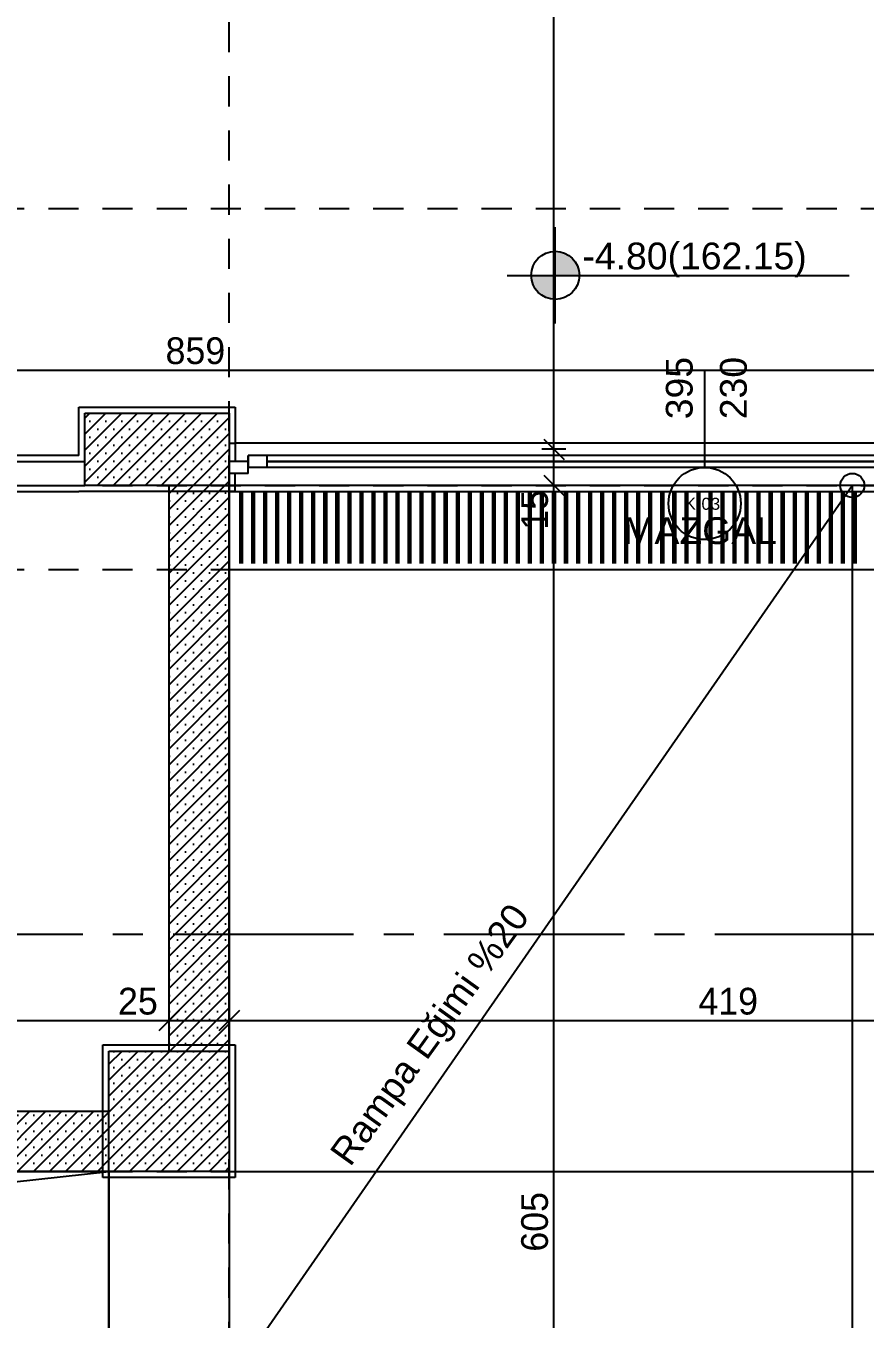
# Model space of a CAD drawing. Header units: metres. Extents: x -220 to 294, y -29 to 18.
# Drawn here: x -127.38 to -123.89, y -0.81 to 4.56 of the extents above; entities that cross this region are included whole.
import ezdxf

# ---------------------------------------------------------------- set-up
doc = ezdxf.new("R2010")
doc.units = ezdxf.units.M
doc.header["$MEASUREMENT"] = 0
doc.linetypes.add('CENTER2', pattern=[1.125, 0.75, -0.125, 0.125, -0.125])
doc.linetypes.add('HIDDEN2', pattern=[0.1875, 0.125, -0.0625])
for name, color, linetype in [('Aks', 7, 'Continuous'), ('Cizgi', 7, 'Continuous'), ('Duvar', 7, 'Continuous'), ('Kapi_Pencere', 7, 'Continuous'), ('Kolon', 7, 'Continuous'), ('Kot', 7, 'Continuous'), ('Merdiven', 7, 'Continuous'), ('Olculendirme', 7, 'Continuous'), ('Panel', 7, 'Continuous'), ('Rota', 7, 'Continuous'), ('Standart', 7, 'Continuous'), ('Tarama', 7, 'Continuous')]:
    doc.layers.add(name, color=color, linetype=linetype)
doc.styles.add('arial_1_18', font='arial.ttf', dxfattribs={"height": 0.2})
doc.styles.add('comic sans ms_1_18', font='comic.ttf', dxfattribs={"height": 0.2})

msp = doc.modelspace()

# ---------------------------------------------------------------- hatches: boundary and pattern name
at = {"layer": 'Kolon', "linetype": 'Continuous', "lineweight": -3}
h = msp.add_hatch(dxfattribs=at)
h.set_pattern_fill('SACNCR', color=47, scale=0.5, style=0)
h.paths.add_polyline_path([(-127.1342, 2.65), (-127.1342, 2.95), (-126.5342, 2.95), (-126.5342, 2.65)])
h = msp.add_hatch(dxfattribs=at)
h.set_pattern_fill('SACNCR', color=47, scale=0.5, style=0)
h.paths.add_polyline_path([(-126.5342, -0.2), (-127.0342, -0.2), (-127.0342, 0.3), (-126.5342, 0.3)])
at = {"layer": 'Kot', "linetype": 'Continuous', "lineweight": -3}
for points in [[(-125.0797, 3.5229), (-125.0804, 3.5341), (-125.0822, 3.5452), (-125.0853, 3.5559), (-125.0896, 3.5663), (-125.095, 3.5761), (-125.1015, 3.5853), (-125.109, 3.5936), (-125.1174, 3.6011), (-125.1265, 3.6076), (-125.1363, 3.613), (-125.1467, 3.6173), (-125.1575, 3.6204), (-125.1685, 3.6223), (-125.1797, 3.6229), (-125.1797, 3.5229)], [(-125.2797, 3.5229), (-125.2791, 3.5117), (-125.2772, 3.5007), (-125.2741, 3.4899), (-125.2698, 3.4795), (-125.2644, 3.4697), (-125.2579, 3.4606), (-125.2504, 3.4522), (-125.2421, 3.4447), (-125.2329, 3.4382), (-125.2231, 3.4328), (-125.2127, 3.4285), (-125.202, 3.4254), (-125.1909, 3.4235), (-125.1797, 3.4229), (-125.1797, 3.5229)]]:
    msp.add_hatch(color=216, dxfattribs=at).paths.add_polyline_path(points)
at = {"layer": 'Panel', "linetype": 'Continuous', "lineweight": -3}
h = msp.add_hatch(dxfattribs=at)
h.set_pattern_fill('SACNCR', color=59, scale=0.5, style=0)
h.paths.add_polyline_path([(-126.5342, 0.3), (-126.7842, 0.3), (-126.7842, 2.65), (-126.5342, 2.65)])
h = msp.add_hatch(dxfattribs=at)
h.set_pattern_fill('SACNCR', color=59, scale=0.5, style=0)
h.paths.add_polyline_path([(-127.0342, -0.2), (-130.933, -0.2), (-130.933, 0.05), (-127.0342, 0.05)])

# ---------------------------------------------------------------- linework, layer by layer
at = {"layer": 'Aks', "color": 248, "linetype": 'HIDDEN2', "lineweight": -3}
for points in [[(-126.5342, -3.65), (-126.5342, 8.5)], [(-144.6105, 3.8), (-122.0698, 3.8)], [(-144.6105, 2.65), (-122.0739, 2.65)], [(-144.6105, 2.3), (-122.0752, 2.3)], [(-144.6105, -0.2), (-122.0842, -0.2)]]:
    msp.add_lwpolyline(points, dxfattribs=at)
at = {"layer": 'Cizgi', "color": 1, "linetype": 'Continuous', "lineweight": -3}
for points in [[(-127.0342, -1.8), (-123.9457, 2.65)], [(-141.6342, -1.8), (-127.0342, -0.2)]]:
    msp.add_lwpolyline(points, dxfattribs=at)
at = {"layer": 'Duvar', "color": 187, "linetype": 'Continuous', "lineweight": -3}
for points in [[(-126.5342, 2.825), (-126.5092, 2.825)], [(-126.5092, 2.825), (-126.5092, 2.75)], [(-122.6217, 2.825), (-126.5091, 2.825)], [(-127.1593, 2.775), (-130.033, 2.775)], [(-126.5092, 2.625), (-126.5092, 2.7)], [(-130.033, 2.625), (-127.1593, 2.625)], [(-126.5342, 2.625), (-126.5092, 2.625)], [(-126.5091, 2.625), (-122.6217, 2.625)]]:
    msp.add_lwpolyline(points, dxfattribs=at)
at = {"layer": 'Duvar', "color": 166, "linetype": 'Continuous', "lineweight": -3}
for points in [[(-126.5342, 2.8), (-126.5342, 2.65)], [(-130.033, 2.75), (-127.1342, 2.75)], [(-130.033, 2.65), (-127.1342, 2.65)]]:
    msp.add_lwpolyline(points, dxfattribs=at)
at = {"layer": 'Kapi_Pencere', "color": 98, "linetype": 'Continuous', "lineweight": -3}
for points in [[(-124.5592, 3.125), (-124.5592, 2.725)], [(-126.4552, 2.75), (-126.5342, 2.75)], [(-126.5342, 2.7), (-126.5342, 2.75)], [(-126.3762, 2.775), (-126.4552, 2.775)], [(-126.4552, 2.75), (-126.4552, 2.775)], [(-126.4552, 2.775), (-126.4552, 2.725)], [(-126.4552, 2.7), (-126.4552, 2.75)], [(-126.3762, 2.7613), (-126.3762, 2.775)], [(-122.7422, 2.775), (-126.3762, 2.775)], [(-126.3762, 2.725), (-126.3762, 2.775)], [(-126.3762, 2.7505), (-122.7422, 2.7505)], [(-126.3762, 2.7493), (-122.7422, 2.7493)], [(-126.4552, 2.7), (-126.5342, 2.7)], [(-126.3762, 2.725), (-126.4552, 2.725)], [(-126.4552, 2.7), (-126.4552, 2.725)], [(-122.7422, 2.725), (-126.3762, 2.725)]]:
    msp.add_lwpolyline(points, dxfattribs=at)
msp.add_circle((-124.5592, 2.575), 0.15, dxfattribs=at)
at = {"layer": 'Kolon', "color": 187, "linetype": 'Continuous', "lineweight": -3}
for points in [[(-127.1593, 2.775), (-127.1593, 2.9751)], [(-127.1593, 2.9751), (-126.5091, 2.9751)], [(-126.5091, 2.9751), (-126.5091, 2.825)], [(-127.1593, 2.6249), (-127.1593, 2.625)], [(-126.5091, 2.6249), (-127.1593, 2.6249)], [(-126.5091, 2.625), (-126.5091, 2.6249)], [(-127.0593, -0.2251), (-127.0593, 0.3251)], [(-127.0593, 0.3251), (-126.5091, 0.3251)], [(-126.5091, 0.3251), (-126.5091, -0.2251)], [(-126.5091, -0.2251), (-127.0593, -0.2251)]]:
    msp.add_lwpolyline(points, dxfattribs=at)
at = {"layer": 'Kolon', "color": 177, "linetype": 'Continuous', "lineweight": -3}
for points in [[(-127.1342, 2.65), (-127.1342, 2.95)], [(-127.1342, 2.95), (-126.5342, 2.95)], [(-126.5342, 2.95), (-126.5342, 2.65)], [(-126.5342, 2.65), (-127.1342, 2.65)], [(-127.0342, -0.2), (-127.0342, 0.3)], [(-127.0342, 0.3), (-126.5342, 0.3)], [(-126.5342, 0.3), (-126.5342, -0.2)], [(-126.5342, -0.2), (-127.0342, -0.2)]]:
    msp.add_lwpolyline(points, dxfattribs=at)
at = {"layer": 'Kot', "color": 216, "linetype": 'Continuous', "lineweight": -3}
for points in [[(-125.1797, 3.3229), (-125.1797, 3.7229)], [(-125.3797, 3.5229), (-124.9797, 3.5229)], [(-124.9797, 3.5229), (-123.9589, 3.5229)]]:
    msp.add_lwpolyline(points, dxfattribs=at)
msp.add_circle((-125.1797, 3.5229), 0.1, dxfattribs=at)
at = {"layer": 'Merdiven', "color": 59, "linetype": 'Continuous', "lineweight": -3}
for points in [[(-122.3457, 2.65), (-126.5342, 2.65)], [(-126.5342, 2.65), (-126.5342, -0.2)], [(-127.0342, -0.2), (-141.6342, -0.2)], [(-127.0342, -3.4), (-127.0342, -0.2)], [(-126.5342, -0.2), (-127.0342, -0.2)], [(-127.0342, -0.2), (-127.0342, -3.4)], [(-126.5342, -0.2), (-122.3457, -0.2)], [(-126.5342, -0.2), (-122.3457, -0.2)], [(-126.5342, -0.2), (-126.5342, -3.4)], [(-126.5342, -0.2), (-126.5342, -3.4)]]:
    msp.add_lwpolyline(points, dxfattribs=at)
at = {"layer": 'Merdiven', "color": 38, "linetype": 'Continuous', "lineweight": -3}
for points in [[(-123.9457, 2.65), (-123.9457, -0.2)], [(-123.9457, -0.2), (-123.9457, -1.8)]]:
    msp.add_lwpolyline(points, dxfattribs=at)
msp.add_circle((-123.9457, 2.65), 0.05, dxfattribs=at)
at = {"layer": 'Olculendirme', "color": 47, "linetype": 'Continuous', "lineweight": -3}
for points in [[(-125.1852, -3.73), (-125.1852, 8.58)], [(-140.763, 3.1293), (-122.0166, 3.1293)], [(-125.1352, 2.8), (-125.2352, 2.8)], [(-125.1352, 2.65), (-125.2352, 2.65)], [(-126.7842, 0.3766), (-126.7842, 0.4766)], [(-126.5342, 0.3766), (-126.5342, 0.4766)], [(-140.763, 0.4266), (-122.0166, 0.4266)]]:
    msp.add_lwpolyline(points, dxfattribs=at)
at = {"layer": 'Olculendirme', "color": 59, "linetype": 'Continuous', "lineweight": -3}
for points in [[(-125.2276, 2.8424), (-125.1427, 2.7576)], [(-125.2276, 2.6924), (-125.1427, 2.6076)], [(-126.7418, 0.469), (-126.8266, 0.3842)], [(-126.4918, 0.469), (-126.5766, 0.3842)]]:
    msp.add_lwpolyline(points, dxfattribs=at)
at = {"layer": 'Panel', "color": 177, "linetype": 'Continuous', "lineweight": -3}
for points in [[(-126.7842, 0.3), (-126.7842, 2.65)], [(-126.5342, 0.3), (-126.5342, 2.65)], [(-130.933, 0.05), (-127.0342, 0.05)], [(-130.933, -0.2), (-127.0342, -0.2)]]:
    msp.add_lwpolyline(points, dxfattribs=at)
at = {"layer": 'Rota', "color": 166, "linetype": 'Continuous', "lineweight": -3}
for points in [[(-122.3466, 2.65), (-126.5342, 2.65)], [(-126.5342, 2.65), (-126.5342, 2.3)], [(-126.5342, 2.3), (-122.3466, 2.3)]]:
    msp.add_lwpolyline(points, dxfattribs=at)
at = {"layer": 'Standart', "color": 250, "linetype": 'CENTER2', "lineweight": -3}
msp.add_lwpolyline([(-141.3924, 0.7855), (-121.483, 0.7855)], dxfattribs=at)
at = {"layer": 'Tarama', "color": 13, "linetype": 'Continuous', "lineweight": -3}
for points in [[(-126.4893, 2.575), (-126.4893, 2.625)], [(-126.4842, 2.575), (-126.4842, 2.625)], [(-126.4793, 2.575), (-126.4793, 2.625)], [(-126.4392, 2.575), (-126.4392, 2.625)], [(-126.4342, 2.575), (-126.4342, 2.625)], [(-126.4293, 2.575), (-126.4293, 2.625)], [(-126.3892, 2.575), (-126.3892, 2.625)], [(-126.3843, 2.575), (-126.3843, 2.625)], [(-126.3792, 2.575), (-126.3792, 2.625)], [(-126.3392, 2.575), (-126.3392, 2.625)], [(-126.3343, 2.575), (-126.3343, 2.625)], [(-126.3292, 2.575), (-126.3292, 2.625)], [(-126.2893, 2.575), (-126.2893, 2.625)], [(-126.2842, 2.575), (-126.2842, 2.625)], [(-126.2792, 2.575), (-126.2792, 2.625)], [(-126.2393, 2.575), (-126.2393, 2.625)], [(-126.2342, 2.575), (-126.2342, 2.625)], [(-126.2293, 2.575), (-126.2293, 2.625)], [(-126.1892, 2.575), (-126.1892, 2.625)], [(-126.1842, 2.575), (-126.1842, 2.625)], [(-126.1793, 2.575), (-126.1793, 2.625)], [(-126.1392, 2.575), (-126.1392, 2.625)], [(-126.1343, 2.575), (-126.1343, 2.625)], [(-126.1292, 2.575), (-126.1292, 2.625)], [(-126.0892, 2.575), (-126.0892, 2.625)], [(-126.0843, 2.575), (-126.0843, 2.625)], [(-126.0793, 2.575), (-126.0793, 2.625)], [(-126.0393, 2.575), (-126.0393, 2.625)], [(-126.0342, 2.575), (-126.0342, 2.625)], [(-126.0293, 2.575), (-126.0293, 2.625)], [(-125.9893, 2.575), (-125.9893, 2.625)], [(-125.9843, 2.575), (-125.9843, 2.625)], [(-125.9793, 2.575), (-125.9793, 2.625)], [(-125.9393, 2.575), (-125.9393, 2.625)], [(-125.9342, 2.575), (-125.9342, 2.625)], [(-125.9293, 2.575), (-125.9293, 2.625)], [(-125.8893, 2.575), (-125.8893, 2.625)], [(-125.8843, 2.575), (-125.8843, 2.625)], [(-125.8792, 2.575), (-125.8792, 2.625)], [(-125.8392, 2.575), (-125.8392, 2.625)], [(-125.8343, 2.575), (-125.8343, 2.625)], [(-125.8293, 2.575), (-125.8293, 2.625)], [(-125.7893, 2.575), (-125.7893, 2.625)], [(-125.7842, 2.575), (-125.7842, 2.625)], [(-125.7793, 2.575), (-125.7793, 2.625)], [(-125.7393, 2.575), (-125.7393, 2.625)], [(-125.7343, 2.575), (-125.7343, 2.625)], [(-125.7293, 2.575), (-125.7293, 2.625)], [(-125.6893, 2.575), (-125.6893, 2.625)], [(-125.6842, 2.575), (-125.6842, 2.625)], [(-125.6793, 2.575), (-125.6793, 2.625)], [(-125.6393, 2.575), (-125.6393, 2.625)], [(-125.6343, 2.575), (-125.6343, 2.625)], [(-125.6292, 2.575), (-125.6292, 2.625)], [(-125.5892, 2.575), (-125.5892, 2.625)], [(-125.5843, 2.575), (-125.5843, 2.625)], [(-125.5793, 2.575), (-125.5793, 2.625)], [(-125.5393, 2.575), (-125.5393, 2.625)], [(-125.5342, 2.575), (-125.5342, 2.625)], [(-125.5293, 2.575), (-125.5293, 2.625)], [(-125.4893, 2.575), (-125.4893, 2.625)], [(-125.4843, 2.575), (-125.4843, 2.625)], [(-125.4793, 2.575), (-125.4793, 2.625)], [(-125.4393, 2.575), (-125.4393, 2.625)], [(-125.4342, 2.575), (-125.4342, 2.625)], [(-125.4293, 2.575), (-125.4293, 2.625)], [(-125.3893, 2.575), (-125.3893, 2.625)], [(-125.3843, 2.575), (-125.3843, 2.625)], [(-125.3792, 2.575), (-125.3792, 2.625)], [(-125.3392, 2.575), (-125.3392, 2.625)], [(-125.3343, 2.575), (-125.3343, 2.625)], [(-125.3293, 2.575), (-125.3293, 2.625)], [(-125.2893, 2.575), (-125.2893, 2.625)], [(-125.2842, 2.575), (-125.2842, 2.625)], [(-125.2793, 2.575), (-125.2793, 2.625)], [(-125.2393, 2.575), (-125.2393, 2.625)], [(-125.2343, 2.575), (-125.2343, 2.625)], [(-125.2293, 2.575), (-125.2293, 2.625)], [(-125.1893, 2.575), (-125.1893, 2.625)], [(-125.1842, 2.575), (-125.1842, 2.625)], [(-125.1793, 2.575), (-125.1793, 2.625)], [(-125.1393, 2.575), (-125.1393, 2.625)], [(-125.1343, 2.575), (-125.1343, 2.625)], [(-125.1292, 2.575), (-125.1292, 2.625)], [(-125.0892, 2.575), (-125.0892, 2.625)], [(-125.0843, 2.575), (-125.0843, 2.625)], [(-125.0793, 2.575), (-125.0793, 2.625)], [(-125.0393, 2.575), (-125.0393, 2.625)], [(-125.0342, 2.575), (-125.0342, 2.625)], [(-125.0293, 2.575), (-125.0293, 2.625)], [(-124.9893, 2.575), (-124.9893, 2.625)], [(-124.9843, 2.575), (-124.9843, 2.625)], [(-124.9793, 2.575), (-124.9793, 2.625)], [(-124.9393, 2.575), (-124.9393, 2.625)], [(-124.9342, 2.575), (-124.9342, 2.625)], [(-124.9293, 2.575), (-124.9293, 2.625)], [(-124.8893, 2.575), (-124.8893, 2.625)], [(-124.8843, 2.575), (-124.8843, 2.625)], [(-124.8792, 2.575), (-124.8792, 2.625)], [(-124.8392, 2.575), (-124.8392, 2.625)], [(-124.8343, 2.575), (-124.8343, 2.625)], [(-124.8293, 2.575), (-124.8293, 2.625)], [(-124.7893, 2.575), (-124.7893, 2.625)], [(-124.7842, 2.575), (-124.7842, 2.625)], [(-124.7793, 2.575), (-124.7793, 2.625)], [(-124.7393, 2.575), (-124.7393, 2.625)], [(-124.7343, 2.575), (-124.7343, 2.625)], [(-124.7293, 2.575), (-124.7293, 2.625)], [(-124.6893, 2.575), (-124.6893, 2.625)], [(-124.6842, 2.575), (-124.6842, 2.625)], [(-124.6793, 2.575), (-124.6793, 2.625)], [(-124.6393, 2.575), (-124.6393, 2.625)], [(-124.6343, 2.575), (-124.6343, 2.625)], [(-124.6292, 2.575), (-124.6292, 2.625)], [(-124.5892, 2.575), (-124.5892, 2.625)], [(-124.5843, 2.575), (-124.5843, 2.625)], [(-124.5793, 2.575), (-124.5793, 2.625)], [(-124.5393, 2.575), (-124.5393, 2.625)], [(-124.5342, 2.575), (-124.5342, 2.625)], [(-124.5293, 2.575), (-124.5293, 2.625)], [(-124.4893, 2.575), (-124.4893, 2.625)], [(-124.4843, 2.575), (-124.4843, 2.625)], [(-124.4793, 2.575), (-124.4793, 2.625)], [(-124.4393, 2.575), (-124.4393, 2.625)], [(-124.4342, 2.575), (-124.4342, 2.625)], [(-124.4293, 2.575), (-124.4293, 2.625)], [(-124.3893, 2.575), (-124.3893, 2.625)], [(-124.3843, 2.575), (-124.3843, 2.625)], [(-124.3792, 2.575), (-124.3792, 2.625)], [(-124.3392, 2.575), (-124.3392, 2.625)], [(-124.3343, 2.575), (-124.3343, 2.625)], [(-124.3293, 2.575), (-124.3293, 2.625)], [(-124.2893, 2.575), (-124.2893, 2.625)], [(-124.2842, 2.575), (-124.2842, 2.625)], [(-124.2793, 2.575), (-124.2793, 2.625)], [(-124.2393, 2.575), (-124.2393, 2.625)], [(-124.2343, 2.575), (-124.2343, 2.625)], [(-124.2293, 2.575), (-124.2293, 2.625)], [(-124.1893, 2.575), (-124.1893, 2.625)], [(-124.1842, 2.575), (-124.1842, 2.625)], [(-124.1793, 2.575), (-124.1793, 2.625)], [(-124.1393, 2.575), (-124.1393, 2.625)], [(-124.1343, 2.575), (-124.1343, 2.625)], [(-124.1292, 2.575), (-124.1292, 2.625)], [(-124.0892, 2.575), (-124.0892, 2.625)], [(-124.0843, 2.575), (-124.0843, 2.625)], [(-124.0793, 2.575), (-124.0793, 2.625)], [(-124.0393, 2.575), (-124.0393, 2.625)], [(-124.0342, 2.575), (-124.0342, 2.625)], [(-124.0293, 2.575), (-124.0293, 2.625)], [(-123.9893, 2.575), (-123.9893, 2.625)], [(-123.9843, 2.575), (-123.9843, 2.625)], [(-123.9793, 2.575), (-123.9793, 2.625)], [(-123.9393, 2.575), (-123.9393, 2.625)], [(-123.9342, 2.575), (-123.9342, 2.625)], [(-123.9293, 2.575), (-123.9293, 2.625)], [(-126.4893, 2.525), (-126.4893, 2.575)], [(-126.4842, 2.525), (-126.4842, 2.575)], [(-126.4793, 2.525), (-126.4793, 2.575)], [(-126.4392, 2.525), (-126.4392, 2.575)], [(-126.4342, 2.525), (-126.4342, 2.575)], [(-126.4293, 2.525), (-126.4293, 2.575)], [(-126.3892, 2.525), (-126.3892, 2.575)], [(-126.3843, 2.525), (-126.3843, 2.575)], [(-126.3792, 2.525), (-126.3792, 2.575)], [(-126.3392, 2.525), (-126.3392, 2.575)], [(-126.3343, 2.525), (-126.3343, 2.575)], [(-126.3292, 2.525), (-126.3292, 2.575)], [(-126.2893, 2.525), (-126.2893, 2.575)], [(-126.2842, 2.525), (-126.2842, 2.575)], [(-126.2792, 2.525), (-126.2792, 2.575)], [(-126.2393, 2.525), (-126.2393, 2.575)], [(-126.2342, 2.525), (-126.2342, 2.575)], [(-126.2293, 2.525), (-126.2293, 2.575)], [(-126.1892, 2.525), (-126.1892, 2.575)], [(-126.1842, 2.525), (-126.1842, 2.575)], [(-126.1793, 2.525), (-126.1793, 2.575)], [(-126.1392, 2.525), (-126.1392, 2.575)], [(-126.1343, 2.525), (-126.1343, 2.575)], [(-126.1292, 2.525), (-126.1292, 2.575)], [(-126.0892, 2.525), (-126.0892, 2.575)], [(-126.0843, 2.525), (-126.0843, 2.575)], [(-126.0793, 2.525), (-126.0793, 2.575)], [(-126.0393, 2.525), (-126.0393, 2.575)], [(-126.0342, 2.525), (-126.0342, 2.575)], [(-126.0293, 2.525), (-126.0293, 2.575)], [(-125.9893, 2.525), (-125.9893, 2.575)], [(-125.9843, 2.525), (-125.9843, 2.575)], [(-125.9793, 2.525), (-125.9793, 2.575)], [(-125.9393, 2.525), (-125.9393, 2.575)], [(-125.9342, 2.525), (-125.9342, 2.575)], [(-125.9293, 2.525), (-125.9293, 2.575)], [(-125.8893, 2.525), (-125.8893, 2.575)], [(-125.8843, 2.525), (-125.8843, 2.575)], [(-125.8792, 2.525), (-125.8792, 2.575)], [(-125.8392, 2.525), (-125.8392, 2.575)], [(-125.8343, 2.525), (-125.8343, 2.575)], [(-125.8293, 2.525), (-125.8293, 2.575)], [(-125.7893, 2.525), (-125.7893, 2.575)], [(-125.7842, 2.525), (-125.7842, 2.575)], [(-125.7793, 2.525), (-125.7793, 2.575)], [(-125.7393, 2.525), (-125.7393, 2.575)], [(-125.7343, 2.525), (-125.7343, 2.575)], [(-125.7293, 2.525), (-125.7293, 2.575)], [(-125.6893, 2.525), (-125.6893, 2.575)], [(-125.6842, 2.525), (-125.6842, 2.575)], [(-125.6793, 2.525), (-125.6793, 2.575)], [(-125.6393, 2.525), (-125.6393, 2.575)], [(-125.6343, 2.525), (-125.6343, 2.575)], [(-125.6292, 2.525), (-125.6292, 2.575)], [(-125.5892, 2.525), (-125.5892, 2.575)], [(-125.5843, 2.525), (-125.5843, 2.575)], [(-125.5793, 2.525), (-125.5793, 2.575)], [(-125.5393, 2.525), (-125.5393, 2.575)], [(-125.5342, 2.525), (-125.5342, 2.575)], [(-125.5293, 2.525), (-125.5293, 2.575)], [(-125.4893, 2.525), (-125.4893, 2.575)], [(-125.4843, 2.525), (-125.4843, 2.575)], [(-125.4793, 2.525), (-125.4793, 2.575)], [(-125.4393, 2.525), (-125.4393, 2.575)], [(-125.4342, 2.525), (-125.4342, 2.575)], [(-125.4293, 2.525), (-125.4293, 2.575)], [(-125.3893, 2.525), (-125.3893, 2.575)], [(-125.3843, 2.525), (-125.3843, 2.575)], [(-125.3792, 2.525), (-125.3792, 2.575)], [(-125.3392, 2.525), (-125.3392, 2.575)], [(-125.3343, 2.525), (-125.3343, 2.575)], [(-125.3293, 2.525), (-125.3293, 2.575)], [(-125.2893, 2.525), (-125.2893, 2.575)], [(-125.2842, 2.525), (-125.2842, 2.575)], [(-125.2793, 2.525), (-125.2793, 2.575)], [(-125.2393, 2.525), (-125.2393, 2.575)], [(-125.2343, 2.525), (-125.2343, 2.575)], [(-125.2293, 2.525), (-125.2293, 2.575)], [(-125.1893, 2.525), (-125.1893, 2.575)], [(-125.1842, 2.525), (-125.1842, 2.575)], [(-125.1793, 2.525), (-125.1793, 2.575)], [(-125.1393, 2.525), (-125.1393, 2.575)], [(-125.1343, 2.525), (-125.1343, 2.575)], [(-125.1292, 2.525), (-125.1292, 2.575)], [(-125.0892, 2.525), (-125.0892, 2.575)], [(-125.0843, 2.525), (-125.0843, 2.575)], [(-125.0793, 2.525), (-125.0793, 2.575)], [(-125.0393, 2.525), (-125.0393, 2.575)], [(-125.0342, 2.525), (-125.0342, 2.575)], [(-125.0293, 2.525), (-125.0293, 2.575)], [(-124.9893, 2.525), (-124.9893, 2.575)], [(-124.9843, 2.525), (-124.9843, 2.575)], [(-124.9793, 2.525), (-124.9793, 2.575)], [(-124.9393, 2.525), (-124.9393, 2.575)], [(-124.9342, 2.525), (-124.9342, 2.575)], [(-124.9293, 2.525), (-124.9293, 2.575)], [(-124.8893, 2.525), (-124.8893, 2.575)], [(-124.8843, 2.525), (-124.8843, 2.575)], [(-124.8792, 2.525), (-124.8792, 2.575)], [(-124.8392, 2.525), (-124.8392, 2.575)], [(-124.8343, 2.525), (-124.8343, 2.575)], [(-124.8293, 2.525), (-124.8293, 2.575)], [(-124.7893, 2.525), (-124.7893, 2.575)], [(-124.7842, 2.525), (-124.7842, 2.575)], [(-124.7793, 2.525), (-124.7793, 2.575)], [(-124.7393, 2.525), (-124.7393, 2.575)], [(-124.7343, 2.525), (-124.7343, 2.575)], [(-124.7293, 2.525), (-124.7293, 2.575)], [(-124.6893, 2.525), (-124.6893, 2.575)], [(-124.6842, 2.525), (-124.6842, 2.575)], [(-124.6793, 2.525), (-124.6793, 2.575)], [(-124.6393, 2.525), (-124.6393, 2.575)], [(-124.6343, 2.525), (-124.6343, 2.575)], [(-124.6292, 2.525), (-124.6292, 2.575)], [(-124.5892, 2.525), (-124.5892, 2.575)], [(-124.5843, 2.525), (-124.5843, 2.575)], [(-124.5793, 2.525), (-124.5793, 2.575)], [(-124.5393, 2.525), (-124.5393, 2.575)], [(-124.5342, 2.525), (-124.5342, 2.575)], [(-124.5293, 2.525), (-124.5293, 2.575)], [(-124.4893, 2.525), (-124.4893, 2.575)], [(-124.4843, 2.525), (-124.4843, 2.575)], [(-124.4793, 2.525), (-124.4793, 2.575)], [(-124.4393, 2.525), (-124.4393, 2.575)], [(-124.4342, 2.525), (-124.4342, 2.575)], [(-124.4293, 2.525), (-124.4293, 2.575)], [(-124.3893, 2.525), (-124.3893, 2.575)], [(-124.3843, 2.525), (-124.3843, 2.575)], [(-124.3792, 2.525), (-124.3792, 2.575)], [(-124.3392, 2.525), (-124.3392, 2.575)], [(-124.3343, 2.525), (-124.3343, 2.575)], [(-124.3293, 2.525), (-124.3293, 2.575)], [(-124.2893, 2.525), (-124.2893, 2.575)], [(-124.2842, 2.525), (-124.2842, 2.575)], [(-124.2793, 2.525), (-124.2793, 2.575)], [(-124.2393, 2.525), (-124.2393, 2.575)], [(-124.2343, 2.525), (-124.2343, 2.575)], [(-124.2293, 2.525), (-124.2293, 2.575)], [(-124.1893, 2.525), (-124.1893, 2.575)], [(-124.1842, 2.525), (-124.1842, 2.575)], [(-124.1793, 2.525), (-124.1793, 2.575)], [(-124.1393, 2.525), (-124.1393, 2.575)], [(-124.1343, 2.525), (-124.1343, 2.575)], [(-124.1292, 2.525), (-124.1292, 2.575)], [(-124.0892, 2.525), (-124.0892, 2.575)], [(-124.0843, 2.525), (-124.0843, 2.575)], [(-124.0793, 2.525), (-124.0793, 2.575)], [(-124.0393, 2.525), (-124.0393, 2.575)], [(-124.0342, 2.525), (-124.0342, 2.575)], [(-124.0293, 2.525), (-124.0293, 2.575)], [(-123.9893, 2.525), (-123.9893, 2.575)], [(-123.9843, 2.525), (-123.9843, 2.575)], [(-123.9793, 2.525), (-123.9793, 2.575)], [(-123.9393, 2.525), (-123.9393, 2.575)], [(-123.9342, 2.525), (-123.9342, 2.575)], [(-123.9293, 2.525), (-123.9293, 2.575)], [(-126.4893, 2.475), (-126.4893, 2.525)], [(-126.4893, 2.425), (-126.4893, 2.475)], [(-126.4842, 2.475), (-126.4842, 2.525)], [(-126.4842, 2.425), (-126.4842, 2.475)], [(-126.4793, 2.475), (-126.4793, 2.525)], [(-126.4793, 2.425), (-126.4793, 2.475)], [(-126.4392, 2.475), (-126.4392, 2.525)], [(-126.4392, 2.425), (-126.4392, 2.475)], [(-126.4342, 2.475), (-126.4342, 2.525)], [(-126.4342, 2.425), (-126.4342, 2.475)], [(-126.4293, 2.475), (-126.4293, 2.525)], [(-126.4293, 2.425), (-126.4293, 2.475)], [(-126.3892, 2.475), (-126.3892, 2.525)], [(-126.3892, 2.425), (-126.3892, 2.475)], [(-126.3843, 2.475), (-126.3843, 2.525)], [(-126.3843, 2.425), (-126.3843, 2.475)], [(-126.3792, 2.475), (-126.3792, 2.525)], [(-126.3792, 2.425), (-126.3792, 2.475)], [(-126.3392, 2.475), (-126.3392, 2.525)], [(-126.3392, 2.425), (-126.3392, 2.475)], [(-126.3343, 2.475), (-126.3343, 2.525)], [(-126.3343, 2.425), (-126.3343, 2.475)], [(-126.3292, 2.475), (-126.3292, 2.525)], [(-126.3292, 2.425), (-126.3292, 2.475)], [(-126.2893, 2.475), (-126.2893, 2.525)], [(-126.2893, 2.425), (-126.2893, 2.475)], [(-126.2842, 2.475), (-126.2842, 2.525)], [(-126.2842, 2.425), (-126.2842, 2.475)], [(-126.2792, 2.475), (-126.2792, 2.525)], [(-126.2792, 2.425), (-126.2792, 2.475)], [(-126.2393, 2.475), (-126.2393, 2.525)], [(-126.2393, 2.425), (-126.2393, 2.475)], [(-126.2342, 2.475), (-126.2342, 2.525)], [(-126.2342, 2.425), (-126.2342, 2.475)], [(-126.2293, 2.475), (-126.2293, 2.525)], [(-126.2293, 2.425), (-126.2293, 2.475)], [(-126.1892, 2.475), (-126.1892, 2.525)], [(-126.1892, 2.425), (-126.1892, 2.475)], [(-126.1842, 2.475), (-126.1842, 2.525)], [(-126.1842, 2.425), (-126.1842, 2.475)], [(-126.1793, 2.475), (-126.1793, 2.525)], [(-126.1793, 2.425), (-126.1793, 2.475)], [(-126.1392, 2.475), (-126.1392, 2.525)], [(-126.1392, 2.425), (-126.1392, 2.475)], [(-126.1343, 2.475), (-126.1343, 2.525)], [(-126.1343, 2.425), (-126.1343, 2.475)], [(-126.1292, 2.475), (-126.1292, 2.525)], [(-126.1292, 2.425), (-126.1292, 2.475)], [(-126.0892, 2.475), (-126.0892, 2.525)], [(-126.0892, 2.425), (-126.0892, 2.475)], [(-126.0843, 2.475), (-126.0843, 2.525)], [(-126.0843, 2.425), (-126.0843, 2.475)], [(-126.0793, 2.475), (-126.0793, 2.525)], [(-126.0793, 2.425), (-126.0793, 2.475)], [(-126.0393, 2.475), (-126.0393, 2.525)], [(-126.0393, 2.425), (-126.0393, 2.475)], [(-126.0342, 2.475), (-126.0342, 2.525)], [(-126.0342, 2.425), (-126.0342, 2.475)], [(-126.0293, 2.475), (-126.0293, 2.525)], [(-126.0293, 2.425), (-126.0293, 2.475)], [(-125.9893, 2.475), (-125.9893, 2.525)], [(-125.9893, 2.425), (-125.9893, 2.475)], [(-125.9843, 2.475), (-125.9843, 2.525)], [(-125.9843, 2.425), (-125.9843, 2.475)], [(-125.9793, 2.475), (-125.9793, 2.525)], [(-125.9793, 2.425), (-125.9793, 2.475)], [(-125.9393, 2.475), (-125.9393, 2.525)], [(-125.9393, 2.425), (-125.9393, 2.475)], [(-125.9342, 2.475), (-125.9342, 2.525)], [(-125.9342, 2.425), (-125.9342, 2.475)], [(-125.9293, 2.475), (-125.9293, 2.525)], [(-125.9293, 2.425), (-125.9293, 2.475)], [(-125.8893, 2.475), (-125.8893, 2.525)], [(-125.8893, 2.425), (-125.8893, 2.475)], [(-125.8843, 2.475), (-125.8843, 2.525)], [(-125.8843, 2.425), (-125.8843, 2.475)], [(-125.8792, 2.475), (-125.8792, 2.525)], [(-125.8792, 2.425), (-125.8792, 2.475)], [(-125.8392, 2.475), (-125.8392, 2.525)], [(-125.8392, 2.425), (-125.8392, 2.475)], [(-125.8343, 2.475), (-125.8343, 2.525)], [(-125.8343, 2.425), (-125.8343, 2.475)], [(-125.8293, 2.475), (-125.8293, 2.525)], [(-125.8293, 2.425), (-125.8293, 2.475)], [(-125.7893, 2.475), (-125.7893, 2.525)], [(-125.7893, 2.425), (-125.7893, 2.475)], [(-125.7842, 2.475), (-125.7842, 2.525)], [(-125.7842, 2.425), (-125.7842, 2.475)], [(-125.7793, 2.475), (-125.7793, 2.525)], [(-125.7793, 2.425), (-125.7793, 2.475)], [(-125.7393, 2.475), (-125.7393, 2.525)], [(-125.7393, 2.425), (-125.7393, 2.475)], [(-125.7343, 2.475), (-125.7343, 2.525)], [(-125.7343, 2.425), (-125.7343, 2.475)], [(-125.7293, 2.475), (-125.7293, 2.525)], [(-125.7293, 2.425), (-125.7293, 2.475)], [(-125.6893, 2.475), (-125.6893, 2.525)], [(-125.6893, 2.425), (-125.6893, 2.475)], [(-125.6842, 2.475), (-125.6842, 2.525)], [(-125.6842, 2.425), (-125.6842, 2.475)], [(-125.6793, 2.475), (-125.6793, 2.525)], [(-125.6793, 2.425), (-125.6793, 2.475)], [(-125.6393, 2.475), (-125.6393, 2.525)], [(-125.6393, 2.425), (-125.6393, 2.475)], [(-125.6343, 2.475), (-125.6343, 2.525)], [(-125.6343, 2.425), (-125.6343, 2.475)], [(-125.6292, 2.475), (-125.6292, 2.525)], [(-125.6292, 2.425), (-125.6292, 2.475)], [(-125.5892, 2.475), (-125.5892, 2.525)], [(-125.5892, 2.425), (-125.5892, 2.475)], [(-125.5843, 2.475), (-125.5843, 2.525)], [(-125.5843, 2.425), (-125.5843, 2.475)], [(-125.5793, 2.475), (-125.5793, 2.525)], [(-125.5793, 2.425), (-125.5793, 2.475)], [(-125.5393, 2.475), (-125.5393, 2.525)], [(-125.5393, 2.425), (-125.5393, 2.475)], [(-125.5342, 2.475), (-125.5342, 2.525)], [(-125.5342, 2.425), (-125.5342, 2.475)], [(-125.5293, 2.475), (-125.5293, 2.525)], [(-125.5293, 2.425), (-125.5293, 2.475)], [(-125.4893, 2.475), (-125.4893, 2.525)], [(-125.4893, 2.425), (-125.4893, 2.475)], [(-125.4843, 2.475), (-125.4843, 2.525)], [(-125.4843, 2.425), (-125.4843, 2.475)], [(-125.4793, 2.475), (-125.4793, 2.525)], [(-125.4793, 2.425), (-125.4793, 2.475)], [(-125.4393, 2.475), (-125.4393, 2.525)], [(-125.4393, 2.425), (-125.4393, 2.475)], [(-125.4342, 2.475), (-125.4342, 2.525)], [(-125.4342, 2.425), (-125.4342, 2.475)], [(-125.4293, 2.475), (-125.4293, 2.525)], [(-125.4293, 2.425), (-125.4293, 2.475)], [(-125.3893, 2.475), (-125.3893, 2.525)], [(-125.3893, 2.425), (-125.3893, 2.475)], [(-125.3843, 2.475), (-125.3843, 2.525)], [(-125.3843, 2.425), (-125.3843, 2.475)], [(-125.3792, 2.475), (-125.3792, 2.525)], [(-125.3792, 2.425), (-125.3792, 2.475)], [(-125.3392, 2.475), (-125.3392, 2.525)], [(-125.3392, 2.425), (-125.3392, 2.475)], [(-125.3343, 2.475), (-125.3343, 2.525)], [(-125.3343, 2.425), (-125.3343, 2.475)], [(-125.3293, 2.475), (-125.3293, 2.525)], [(-125.3293, 2.425), (-125.3293, 2.475)], [(-125.2893, 2.475), (-125.2893, 2.525)], [(-125.2893, 2.425), (-125.2893, 2.475)], [(-125.2842, 2.475), (-125.2842, 2.525)], [(-125.2842, 2.425), (-125.2842, 2.475)], [(-125.2793, 2.475), (-125.2793, 2.525)], [(-125.2793, 2.425), (-125.2793, 2.475)], [(-125.2393, 2.475), (-125.2393, 2.525)], [(-125.2393, 2.425), (-125.2393, 2.475)], [(-125.2343, 2.475), (-125.2343, 2.525)], [(-125.2343, 2.425), (-125.2343, 2.475)], [(-125.2293, 2.475), (-125.2293, 2.525)], [(-125.2293, 2.425), (-125.2293, 2.475)], [(-125.1893, 2.475), (-125.1893, 2.525)], [(-125.1893, 2.425), (-125.1893, 2.475)], [(-125.1842, 2.475), (-125.1842, 2.525)], [(-125.1842, 2.425), (-125.1842, 2.475)], [(-125.1793, 2.475), (-125.1793, 2.525)], [(-125.1793, 2.425), (-125.1793, 2.475)], [(-125.1393, 2.475), (-125.1393, 2.525)], [(-125.1393, 2.425), (-125.1393, 2.475)], [(-125.1343, 2.475), (-125.1343, 2.525)], [(-125.1343, 2.425), (-125.1343, 2.475)], [(-125.1292, 2.475), (-125.1292, 2.525)], [(-125.1292, 2.425), (-125.1292, 2.475)], [(-125.0892, 2.475), (-125.0892, 2.525)], [(-125.0892, 2.425), (-125.0892, 2.475)], [(-125.0843, 2.475), (-125.0843, 2.525)], [(-125.0843, 2.425), (-125.0843, 2.475)], [(-125.0793, 2.475), (-125.0793, 2.525)], [(-125.0793, 2.425), (-125.0793, 2.475)], [(-125.0393, 2.475), (-125.0393, 2.525)], [(-125.0393, 2.425), (-125.0393, 2.475)], [(-125.0342, 2.475), (-125.0342, 2.525)], [(-125.0342, 2.425), (-125.0342, 2.475)], [(-125.0293, 2.475), (-125.0293, 2.525)], [(-125.0293, 2.425), (-125.0293, 2.475)], [(-124.9893, 2.475), (-124.9893, 2.525)], [(-124.9893, 2.425), (-124.9893, 2.475)], [(-124.9843, 2.475), (-124.9843, 2.525)], [(-124.9843, 2.425), (-124.9843, 2.475)], [(-124.9793, 2.475), (-124.9793, 2.525)], [(-124.9793, 2.425), (-124.9793, 2.475)], [(-124.9393, 2.475), (-124.9393, 2.525)], [(-124.9393, 2.425), (-124.9393, 2.475)], [(-124.9342, 2.475), (-124.9342, 2.525)], [(-124.9342, 2.425), (-124.9342, 2.475)], [(-124.9293, 2.475), (-124.9293, 2.525)], [(-124.9293, 2.425), (-124.9293, 2.475)], [(-124.8893, 2.475), (-124.8893, 2.525)], [(-124.8893, 2.425), (-124.8893, 2.475)], [(-124.8843, 2.475), (-124.8843, 2.525)], [(-124.8843, 2.425), (-124.8843, 2.475)], [(-124.8792, 2.475), (-124.8792, 2.525)], [(-124.8792, 2.425), (-124.8792, 2.475)], [(-124.8392, 2.475), (-124.8392, 2.525)], [(-124.8392, 2.425), (-124.8392, 2.475)], [(-124.8343, 2.475), (-124.8343, 2.525)], [(-124.8343, 2.425), (-124.8343, 2.475)], [(-124.8293, 2.475), (-124.8293, 2.525)], [(-124.8293, 2.425), (-124.8293, 2.475)], [(-124.7893, 2.475), (-124.7893, 2.525)], [(-124.7893, 2.425), (-124.7893, 2.475)], [(-124.7842, 2.475), (-124.7842, 2.525)], [(-124.7842, 2.425), (-124.7842, 2.475)], [(-124.7793, 2.475), (-124.7793, 2.525)], [(-124.7793, 2.425), (-124.7793, 2.475)], [(-124.7393, 2.475), (-124.7393, 2.525)], [(-124.7393, 2.425), (-124.7393, 2.475)], [(-124.7343, 2.475), (-124.7343, 2.525)], [(-124.7343, 2.425), (-124.7343, 2.475)], [(-124.7293, 2.475), (-124.7293, 2.525)], [(-124.7293, 2.425), (-124.7293, 2.475)], [(-124.6893, 2.475), (-124.6893, 2.525)], [(-124.6893, 2.425), (-124.6893, 2.475)], [(-124.6842, 2.475), (-124.6842, 2.525)], [(-124.6842, 2.425), (-124.6842, 2.475)], [(-124.6793, 2.475), (-124.6793, 2.525)], [(-124.6793, 2.425), (-124.6793, 2.475)], [(-124.6393, 2.475), (-124.6393, 2.525)], [(-124.6393, 2.425), (-124.6393, 2.475)], [(-124.6343, 2.475), (-124.6343, 2.525)], [(-124.6343, 2.425), (-124.6343, 2.475)], [(-124.6292, 2.475), (-124.6292, 2.525)], [(-124.6292, 2.425), (-124.6292, 2.475)], [(-124.5892, 2.475), (-124.5892, 2.525)], [(-124.5892, 2.425), (-124.5892, 2.475)], [(-124.5843, 2.475), (-124.5843, 2.525)], [(-124.5843, 2.425), (-124.5843, 2.475)], [(-124.5793, 2.475), (-124.5793, 2.525)], [(-124.5793, 2.425), (-124.5793, 2.475)], [(-124.5393, 2.475), (-124.5393, 2.525)], [(-124.5393, 2.425), (-124.5393, 2.475)], [(-124.5342, 2.475), (-124.5342, 2.525)], [(-124.5342, 2.425), (-124.5342, 2.475)], [(-124.5293, 2.475), (-124.5293, 2.525)], [(-124.5293, 2.425), (-124.5293, 2.475)], [(-124.4893, 2.475), (-124.4893, 2.525)], [(-124.4893, 2.425), (-124.4893, 2.475)], [(-124.4843, 2.475), (-124.4843, 2.525)], [(-124.4843, 2.425), (-124.4843, 2.475)], [(-124.4793, 2.475), (-124.4793, 2.525)], [(-124.4793, 2.425), (-124.4793, 2.475)], [(-124.4393, 2.475), (-124.4393, 2.525)], [(-124.4393, 2.425), (-124.4393, 2.475)], [(-124.4342, 2.475), (-124.4342, 2.525)], [(-124.4342, 2.425), (-124.4342, 2.475)], [(-124.4293, 2.475), (-124.4293, 2.525)], [(-124.4293, 2.425), (-124.4293, 2.475)], [(-124.3893, 2.475), (-124.3893, 2.525)], [(-124.3893, 2.425), (-124.3893, 2.475)], [(-124.3843, 2.475), (-124.3843, 2.525)], [(-124.3843, 2.425), (-124.3843, 2.475)], [(-124.3792, 2.475), (-124.3792, 2.525)], [(-124.3792, 2.425), (-124.3792, 2.475)], [(-124.3392, 2.475), (-124.3392, 2.525)], [(-124.3392, 2.425), (-124.3392, 2.475)], [(-124.3343, 2.475), (-124.3343, 2.525)], [(-124.3343, 2.425), (-124.3343, 2.475)], [(-124.3293, 2.475), (-124.3293, 2.525)], [(-124.3293, 2.425), (-124.3293, 2.475)], [(-124.2893, 2.475), (-124.2893, 2.525)], [(-124.2893, 2.425), (-124.2893, 2.475)], [(-124.2842, 2.475), (-124.2842, 2.525)], [(-124.2842, 2.425), (-124.2842, 2.475)], [(-124.2793, 2.475), (-124.2793, 2.525)], [(-124.2793, 2.425), (-124.2793, 2.475)], [(-124.2393, 2.475), (-124.2393, 2.525)], [(-124.2393, 2.425), (-124.2393, 2.475)], [(-124.2343, 2.475), (-124.2343, 2.525)], [(-124.2343, 2.425), (-124.2343, 2.475)], [(-124.2293, 2.475), (-124.2293, 2.525)], [(-124.2293, 2.425), (-124.2293, 2.475)], [(-124.1893, 2.475), (-124.1893, 2.525)], [(-124.1893, 2.425), (-124.1893, 2.475)], [(-124.1842, 2.475), (-124.1842, 2.525)], [(-124.1842, 2.425), (-124.1842, 2.475)], [(-124.1793, 2.475), (-124.1793, 2.525)], [(-124.1793, 2.425), (-124.1793, 2.475)], [(-124.1393, 2.475), (-124.1393, 2.525)], [(-124.1393, 2.425), (-124.1393, 2.475)], [(-124.1343, 2.475), (-124.1343, 2.525)], [(-124.1343, 2.425), (-124.1343, 2.475)], [(-124.1292, 2.475), (-124.1292, 2.525)], [(-124.1292, 2.425), (-124.1292, 2.475)], [(-124.0892, 2.475), (-124.0892, 2.525)], [(-124.0892, 2.425), (-124.0892, 2.475)], [(-124.0843, 2.475), (-124.0843, 2.525)], [(-124.0843, 2.425), (-124.0843, 2.475)], [(-124.0793, 2.475), (-124.0793, 2.525)], [(-124.0793, 2.425), (-124.0793, 2.475)], [(-124.0393, 2.475), (-124.0393, 2.525)], [(-124.0393, 2.425), (-124.0393, 2.475)], [(-124.0342, 2.475), (-124.0342, 2.525)], [(-124.0342, 2.425), (-124.0342, 2.475)], [(-124.0293, 2.475), (-124.0293, 2.525)], [(-124.0293, 2.425), (-124.0293, 2.475)], [(-123.9893, 2.475), (-123.9893, 2.525)], [(-123.9893, 2.425), (-123.9893, 2.475)], [(-123.9843, 2.475), (-123.9843, 2.525)], [(-123.9843, 2.425), (-123.9843, 2.475)], [(-123.9793, 2.475), (-123.9793, 2.525)], [(-123.9793, 2.425), (-123.9793, 2.475)], [(-123.9393, 2.475), (-123.9393, 2.525)], [(-123.9393, 2.425), (-123.9393, 2.475)], [(-123.9342, 2.475), (-123.9342, 2.525)], [(-123.9342, 2.425), (-123.9342, 2.475)], [(-123.9293, 2.475), (-123.9293, 2.525)], [(-123.9293, 2.425), (-123.9293, 2.475)], [(-126.4893, 2.375), (-126.4893, 2.425)], [(-126.4842, 2.375), (-126.4842, 2.425)], [(-126.4793, 2.375), (-126.4793, 2.425)], [(-126.4392, 2.375), (-126.4392, 2.425)], [(-126.4342, 2.375), (-126.4342, 2.425)], [(-126.4293, 2.375), (-126.4293, 2.425)], [(-126.3892, 2.375), (-126.3892, 2.425)], [(-126.3843, 2.375), (-126.3843, 2.425)], [(-126.3792, 2.375), (-126.3792, 2.425)], [(-126.3392, 2.375), (-126.3392, 2.425)], [(-126.3343, 2.375), (-126.3343, 2.425)], [(-126.3292, 2.375), (-126.3292, 2.425)], [(-126.2893, 2.375), (-126.2893, 2.425)], [(-126.2842, 2.375), (-126.2842, 2.425)], [(-126.2792, 2.375), (-126.2792, 2.425)], [(-126.2393, 2.375), (-126.2393, 2.425)], [(-126.2342, 2.375), (-126.2342, 2.425)], [(-126.2293, 2.375), (-126.2293, 2.425)], [(-126.1892, 2.375), (-126.1892, 2.425)], [(-126.1842, 2.375), (-126.1842, 2.425)], [(-126.1793, 2.375), (-126.1793, 2.425)], [(-126.1392, 2.375), (-126.1392, 2.425)], [(-126.1343, 2.375), (-126.1343, 2.425)], [(-126.1292, 2.375), (-126.1292, 2.425)], [(-126.0892, 2.375), (-126.0892, 2.425)], [(-126.0843, 2.375), (-126.0843, 2.425)], [(-126.0793, 2.375), (-126.0793, 2.425)], [(-126.0393, 2.375), (-126.0393, 2.425)], [(-126.0342, 2.375), (-126.0342, 2.425)], [(-126.0293, 2.375), (-126.0293, 2.425)], [(-125.9893, 2.375), (-125.9893, 2.425)], [(-125.9843, 2.375), (-125.9843, 2.425)], [(-125.9793, 2.375), (-125.9793, 2.425)], [(-125.9393, 2.375), (-125.9393, 2.425)], [(-125.9342, 2.375), (-125.9342, 2.425)], [(-125.9293, 2.375), (-125.9293, 2.425)], [(-125.8893, 2.375), (-125.8893, 2.425)], [(-125.8843, 2.375), (-125.8843, 2.425)], [(-125.8792, 2.375), (-125.8792, 2.425)], [(-125.8392, 2.375), (-125.8392, 2.425)], [(-125.8343, 2.375), (-125.8343, 2.425)], [(-125.8293, 2.375), (-125.8293, 2.425)], [(-125.7893, 2.375), (-125.7893, 2.425)], [(-125.7842, 2.375), (-125.7842, 2.425)], [(-125.7793, 2.375), (-125.7793, 2.425)], [(-125.7393, 2.375), (-125.7393, 2.425)], [(-125.7343, 2.375), (-125.7343, 2.425)], [(-125.7293, 2.375), (-125.7293, 2.425)], [(-125.6893, 2.375), (-125.6893, 2.425)], [(-125.6842, 2.375), (-125.6842, 2.425)], [(-125.6793, 2.375), (-125.6793, 2.425)], [(-125.6393, 2.375), (-125.6393, 2.425)], [(-125.6343, 2.375), (-125.6343, 2.425)], [(-125.6292, 2.375), (-125.6292, 2.425)], [(-125.5892, 2.375), (-125.5892, 2.425)], [(-125.5843, 2.375), (-125.5843, 2.425)], [(-125.5793, 2.375), (-125.5793, 2.425)], [(-125.5393, 2.375), (-125.5393, 2.425)], [(-125.5342, 2.375), (-125.5342, 2.425)], [(-125.5293, 2.375), (-125.5293, 2.425)], [(-125.4893, 2.375), (-125.4893, 2.425)], [(-125.4843, 2.375), (-125.4843, 2.425)], [(-125.4793, 2.375), (-125.4793, 2.425)], [(-125.4393, 2.375), (-125.4393, 2.425)], [(-125.4342, 2.375), (-125.4342, 2.425)], [(-125.4293, 2.375), (-125.4293, 2.425)], [(-125.3893, 2.375), (-125.3893, 2.425)], [(-125.3843, 2.375), (-125.3843, 2.425)], [(-125.3792, 2.375), (-125.3792, 2.425)], [(-125.3392, 2.375), (-125.3392, 2.425)], [(-125.3343, 2.375), (-125.3343, 2.425)], [(-125.3293, 2.375), (-125.3293, 2.425)], [(-125.2893, 2.375), (-125.2893, 2.425)], [(-125.2842, 2.375), (-125.2842, 2.425)], [(-125.2793, 2.375), (-125.2793, 2.425)], [(-125.2393, 2.375), (-125.2393, 2.425)], [(-125.2343, 2.375), (-125.2343, 2.425)], [(-125.2293, 2.375), (-125.2293, 2.425)], [(-125.1893, 2.375), (-125.1893, 2.425)], [(-125.1842, 2.375), (-125.1842, 2.425)], [(-125.1793, 2.375), (-125.1793, 2.425)], [(-125.1393, 2.375), (-125.1393, 2.425)], [(-125.1343, 2.375), (-125.1343, 2.425)], [(-125.1292, 2.375), (-125.1292, 2.425)], [(-125.0892, 2.375), (-125.0892, 2.425)], [(-125.0843, 2.375), (-125.0843, 2.425)], [(-125.0793, 2.375), (-125.0793, 2.425)], [(-125.0393, 2.375), (-125.0393, 2.425)], [(-125.0342, 2.375), (-125.0342, 2.425)], [(-125.0293, 2.375), (-125.0293, 2.425)], [(-124.9893, 2.375), (-124.9893, 2.425)], [(-124.9843, 2.375), (-124.9843, 2.425)], [(-124.9793, 2.375), (-124.9793, 2.425)], [(-124.9393, 2.375), (-124.9393, 2.425)], [(-124.9342, 2.375), (-124.9342, 2.425)], [(-124.9293, 2.375), (-124.9293, 2.425)], [(-124.8893, 2.375), (-124.8893, 2.425)], [(-124.8843, 2.375), (-124.8843, 2.425)], [(-124.8792, 2.375), (-124.8792, 2.425)], [(-124.8392, 2.375), (-124.8392, 2.425)], [(-124.8343, 2.375), (-124.8343, 2.425)], [(-124.8293, 2.375), (-124.8293, 2.425)], [(-124.7893, 2.375), (-124.7893, 2.425)], [(-124.7842, 2.375), (-124.7842, 2.425)], [(-124.7793, 2.375), (-124.7793, 2.425)], [(-124.7393, 2.375), (-124.7393, 2.425)], [(-124.7343, 2.375), (-124.7343, 2.425)], [(-124.7293, 2.375), (-124.7293, 2.425)], [(-124.6893, 2.375), (-124.6893, 2.425)], [(-124.6842, 2.375), (-124.6842, 2.425)], [(-124.6793, 2.375), (-124.6793, 2.425)], [(-124.6393, 2.375), (-124.6393, 2.425)], [(-124.6343, 2.375), (-124.6343, 2.425)], [(-124.6292, 2.375), (-124.6292, 2.425)], [(-124.5892, 2.375), (-124.5892, 2.425)], [(-124.5843, 2.375), (-124.5843, 2.425)], [(-124.5793, 2.375), (-124.5793, 2.425)], [(-124.5393, 2.375), (-124.5393, 2.425)], [(-124.5342, 2.375), (-124.5342, 2.425)], [(-124.5293, 2.375), (-124.5293, 2.425)], [(-124.4893, 2.375), (-124.4893, 2.425)], [(-124.4843, 2.375), (-124.4843, 2.425)], [(-124.4793, 2.375), (-124.4793, 2.425)], [(-124.4393, 2.375), (-124.4393, 2.425)], [(-124.4342, 2.375), (-124.4342, 2.425)], [(-124.4293, 2.375), (-124.4293, 2.425)], [(-124.3893, 2.375), (-124.3893, 2.425)], [(-124.3843, 2.375), (-124.3843, 2.425)], [(-124.3792, 2.375), (-124.3792, 2.425)], [(-124.3392, 2.375), (-124.3392, 2.425)], [(-124.3343, 2.375), (-124.3343, 2.425)], [(-124.3293, 2.375), (-124.3293, 2.425)], [(-124.2893, 2.375), (-124.2893, 2.425)], [(-124.2842, 2.375), (-124.2842, 2.425)], [(-124.2793, 2.375), (-124.2793, 2.425)], [(-124.2393, 2.375), (-124.2393, 2.425)], [(-124.2343, 2.375), (-124.2343, 2.425)], [(-124.2293, 2.375), (-124.2293, 2.425)], [(-124.1893, 2.375), (-124.1893, 2.425)], [(-124.1842, 2.375), (-124.1842, 2.425)], [(-124.1793, 2.375), (-124.1793, 2.425)], [(-124.1393, 2.375), (-124.1393, 2.425)], [(-124.1343, 2.375), (-124.1343, 2.425)], [(-124.1292, 2.375), (-124.1292, 2.425)], [(-124.0892, 2.375), (-124.0892, 2.425)], [(-124.0843, 2.375), (-124.0843, 2.425)], [(-124.0793, 2.375), (-124.0793, 2.425)], [(-124.0393, 2.375), (-124.0393, 2.425)], [(-124.0342, 2.375), (-124.0342, 2.425)], [(-124.0293, 2.375), (-124.0293, 2.425)], [(-123.9893, 2.375), (-123.9893, 2.425)], [(-123.9843, 2.375), (-123.9843, 2.425)], [(-123.9793, 2.375), (-123.9793, 2.425)], [(-123.9393, 2.375), (-123.9393, 2.425)], [(-123.9342, 2.375), (-123.9342, 2.425)], [(-123.9293, 2.375), (-123.9293, 2.425)], [(-126.4893, 2.325), (-126.4893, 2.375)], [(-126.4842, 2.325), (-126.4842, 2.375)], [(-126.4793, 2.325), (-126.4793, 2.375)], [(-126.4392, 2.325), (-126.4392, 2.375)], [(-126.4342, 2.325), (-126.4342, 2.375)], [(-126.4293, 2.325), (-126.4293, 2.375)], [(-126.3892, 2.325), (-126.3892, 2.375)], [(-126.3843, 2.325), (-126.3843, 2.375)], [(-126.3792, 2.325), (-126.3792, 2.375)], [(-126.3392, 2.325), (-126.3392, 2.375)], [(-126.3343, 2.325), (-126.3343, 2.375)], [(-126.3292, 2.325), (-126.3292, 2.375)], [(-126.2893, 2.325), (-126.2893, 2.375)], [(-126.2842, 2.325), (-126.2842, 2.375)], [(-126.2792, 2.325), (-126.2792, 2.375)], [(-126.2393, 2.325), (-126.2393, 2.375)], [(-126.2342, 2.325), (-126.2342, 2.375)], [(-126.2293, 2.325), (-126.2293, 2.375)], [(-126.1892, 2.325), (-126.1892, 2.375)], [(-126.1842, 2.325), (-126.1842, 2.375)], [(-126.1793, 2.325), (-126.1793, 2.375)], [(-126.1392, 2.325), (-126.1392, 2.375)], [(-126.1343, 2.325), (-126.1343, 2.375)], [(-126.1292, 2.325), (-126.1292, 2.375)], [(-126.0892, 2.325), (-126.0892, 2.375)], [(-126.0843, 2.325), (-126.0843, 2.375)], [(-126.0793, 2.325), (-126.0793, 2.375)], [(-126.0393, 2.325), (-126.0393, 2.375)], [(-126.0342, 2.325), (-126.0342, 2.375)], [(-126.0293, 2.325), (-126.0293, 2.375)], [(-125.9893, 2.325), (-125.9893, 2.375)], [(-125.9843, 2.325), (-125.9843, 2.375)], [(-125.9793, 2.325), (-125.9793, 2.375)], [(-125.9393, 2.325), (-125.9393, 2.375)], [(-125.9342, 2.325), (-125.9342, 2.375)], [(-125.9293, 2.325), (-125.9293, 2.375)], [(-125.8893, 2.325), (-125.8893, 2.375)], [(-125.8843, 2.325), (-125.8843, 2.375)], [(-125.8792, 2.325), (-125.8792, 2.375)], [(-125.8392, 2.325), (-125.8392, 2.375)], [(-125.8343, 2.325), (-125.8343, 2.375)], [(-125.8293, 2.325), (-125.8293, 2.375)], [(-125.7893, 2.325), (-125.7893, 2.375)], [(-125.7842, 2.325), (-125.7842, 2.375)], [(-125.7793, 2.325), (-125.7793, 2.375)], [(-125.7393, 2.325), (-125.7393, 2.375)], [(-125.7343, 2.325), (-125.7343, 2.375)], [(-125.7293, 2.325), (-125.7293, 2.375)], [(-125.6893, 2.325), (-125.6893, 2.375)], [(-125.6842, 2.325), (-125.6842, 2.375)], [(-125.6793, 2.325), (-125.6793, 2.375)], [(-125.6393, 2.325), (-125.6393, 2.375)], [(-125.6343, 2.325), (-125.6343, 2.375)], [(-125.6292, 2.325), (-125.6292, 2.375)], [(-125.5892, 2.325), (-125.5892, 2.375)], [(-125.5843, 2.325), (-125.5843, 2.375)], [(-125.5793, 2.325), (-125.5793, 2.375)], [(-125.5393, 2.325), (-125.5393, 2.375)], [(-125.5342, 2.325), (-125.5342, 2.375)], [(-125.5293, 2.325), (-125.5293, 2.375)], [(-125.4893, 2.325), (-125.4893, 2.375)], [(-125.4843, 2.325), (-125.4843, 2.375)], [(-125.4793, 2.325), (-125.4793, 2.375)], [(-125.4393, 2.325), (-125.4393, 2.375)], [(-125.4342, 2.325), (-125.4342, 2.375)], [(-125.4293, 2.325), (-125.4293, 2.375)], [(-125.3893, 2.325), (-125.3893, 2.375)], [(-125.3843, 2.325), (-125.3843, 2.375)], [(-125.3792, 2.325), (-125.3792, 2.375)], [(-125.3392, 2.325), (-125.3392, 2.375)], [(-125.3343, 2.325), (-125.3343, 2.375)], [(-125.3293, 2.325), (-125.3293, 2.375)], [(-125.2893, 2.325), (-125.2893, 2.375)], [(-125.2842, 2.325), (-125.2842, 2.375)], [(-125.2793, 2.325), (-125.2793, 2.375)], [(-125.2393, 2.325), (-125.2393, 2.375)], [(-125.2343, 2.325), (-125.2343, 2.375)], [(-125.2293, 2.325), (-125.2293, 2.375)], [(-125.1893, 2.325), (-125.1893, 2.375)], [(-125.1842, 2.325), (-125.1842, 2.375)], [(-125.1793, 2.325), (-125.1793, 2.375)], [(-125.1393, 2.325), (-125.1393, 2.375)], [(-125.1343, 2.325), (-125.1343, 2.375)], [(-125.1292, 2.325), (-125.1292, 2.375)], [(-125.0892, 2.325), (-125.0892, 2.375)], [(-125.0843, 2.325), (-125.0843, 2.375)], [(-125.0793, 2.325), (-125.0793, 2.375)], [(-125.0393, 2.325), (-125.0393, 2.375)], [(-125.0342, 2.325), (-125.0342, 2.375)], [(-125.0293, 2.325), (-125.0293, 2.375)], [(-124.9893, 2.325), (-124.9893, 2.375)], [(-124.9843, 2.325), (-124.9843, 2.375)], [(-124.9793, 2.325), (-124.9793, 2.375)], [(-124.9393, 2.325), (-124.9393, 2.375)], [(-124.9342, 2.325), (-124.9342, 2.375)], [(-124.9293, 2.325), (-124.9293, 2.375)], [(-124.8893, 2.325), (-124.8893, 2.375)], [(-124.8843, 2.325), (-124.8843, 2.375)], [(-124.8792, 2.325), (-124.8792, 2.375)], [(-124.8392, 2.325), (-124.8392, 2.375)], [(-124.8343, 2.325), (-124.8343, 2.375)], [(-124.8293, 2.325), (-124.8293, 2.375)], [(-124.7893, 2.325), (-124.7893, 2.375)], [(-124.7842, 2.325), (-124.7842, 2.375)], [(-124.7793, 2.325), (-124.7793, 2.375)], [(-124.7393, 2.325), (-124.7393, 2.375)], [(-124.7343, 2.325), (-124.7343, 2.375)], [(-124.7293, 2.325), (-124.7293, 2.375)], [(-124.6893, 2.325), (-124.6893, 2.375)], [(-124.6842, 2.325), (-124.6842, 2.375)], [(-124.6793, 2.325), (-124.6793, 2.375)], [(-124.6393, 2.325), (-124.6393, 2.375)], [(-124.6343, 2.325), (-124.6343, 2.375)], [(-124.6292, 2.325), (-124.6292, 2.375)], [(-124.5892, 2.325), (-124.5892, 2.375)], [(-124.5843, 2.325), (-124.5843, 2.375)], [(-124.5793, 2.325), (-124.5793, 2.375)], [(-124.5393, 2.325), (-124.5393, 2.375)], [(-124.5342, 2.325), (-124.5342, 2.375)], [(-124.5293, 2.325), (-124.5293, 2.375)], [(-124.4893, 2.325), (-124.4893, 2.375)], [(-124.4843, 2.325), (-124.4843, 2.375)], [(-124.4793, 2.325), (-124.4793, 2.375)], [(-124.4393, 2.325), (-124.4393, 2.375)], [(-124.4342, 2.325), (-124.4342, 2.375)], [(-124.4293, 2.325), (-124.4293, 2.375)], [(-124.3893, 2.325), (-124.3893, 2.375)], [(-124.3843, 2.325), (-124.3843, 2.375)], [(-124.3792, 2.325), (-124.3792, 2.375)], [(-124.3392, 2.325), (-124.3392, 2.375)], [(-124.3343, 2.325), (-124.3343, 2.375)], [(-124.3293, 2.325), (-124.3293, 2.375)], [(-124.2893, 2.325), (-124.2893, 2.375)], [(-124.2842, 2.325), (-124.2842, 2.375)], [(-124.2793, 2.325), (-124.2793, 2.375)], [(-124.2393, 2.325), (-124.2393, 2.375)], [(-124.2343, 2.325), (-124.2343, 2.375)], [(-124.2293, 2.325), (-124.2293, 2.375)], [(-124.1893, 2.325), (-124.1893, 2.375)], [(-124.1842, 2.325), (-124.1842, 2.375)], [(-124.1793, 2.325), (-124.1793, 2.375)], [(-124.1393, 2.325), (-124.1393, 2.375)], [(-124.1343, 2.325), (-124.1343, 2.375)], [(-124.1292, 2.325), (-124.1292, 2.375)], [(-124.0892, 2.325), (-124.0892, 2.375)], [(-124.0843, 2.325), (-124.0843, 2.375)], [(-124.0793, 2.325), (-124.0793, 2.375)], [(-124.0393, 2.325), (-124.0393, 2.375)], [(-124.0342, 2.325), (-124.0342, 2.375)], [(-124.0293, 2.325), (-124.0293, 2.375)], [(-123.9893, 2.325), (-123.9893, 2.375)], [(-123.9843, 2.325), (-123.9843, 2.375)], [(-123.9793, 2.325), (-123.9793, 2.375)], [(-123.9393, 2.325), (-123.9393, 2.375)], [(-123.9342, 2.325), (-123.9342, 2.375)], [(-123.9293, 2.325), (-123.9293, 2.375)]]:
    msp.add_lwpolyline(points, dxfattribs=at)

# ---------------------------------------------------------------- texts
at = {"layer": 'Kapi_Pencere', "color": 98, "linetype": 'Continuous', "lineweight": -3, "style": 'arial_1_18'}
for s, p in [('395', (-124.6092, 2.925)), ('230', (-124.3842, 2.925))]:
    msp.add_text(s, height=0.11111, rotation=90, dxfattribs=at).set_placement(p)
msp.add_text('K-03', height=0.05, dxfattribs=at).set_placement((-124.6422, 2.5488))
at = {"layer": 'Kot', "color": 19, "linetype": 'Continuous', "lineweight": -3, "style": 'arial_1_18'}
for s, height, p in [('-4.80(162.15)', 0.111111, (-125.0669, 3.5479)), ('MAZGAL', 0.11111, (-124.8968, 2.4065))]:
    msp.add_text(s, height=height, dxfattribs=at).set_placement(p)
msp.add_text('Rampa Eğimi %20', height=0.111111, rotation=54.3228, dxfattribs=at).set_placement((-126.0318, -0.1849))
at = {"layer": 'Olculendirme', "color": 19, "linetype": 'Continuous', "lineweight": -3, "style": 'comic sans ms_1_18'}
for s, p in [('859', (-126.7986, 3.1543)), ('25', (-126.996, 0.4516)), ('419', (-124.5853, 0.4516))]:
    msp.add_text(s, height=0.11111, dxfattribs=at).set_placement(p)
for s, p in [('15', (-125.2102, 2.466)), ('605', (-125.2102, -0.5338))]:
    msp.add_text(s, height=0.11111, rotation=90, dxfattribs=at).set_placement(p)

doc.saveas('drawing.dxf')
